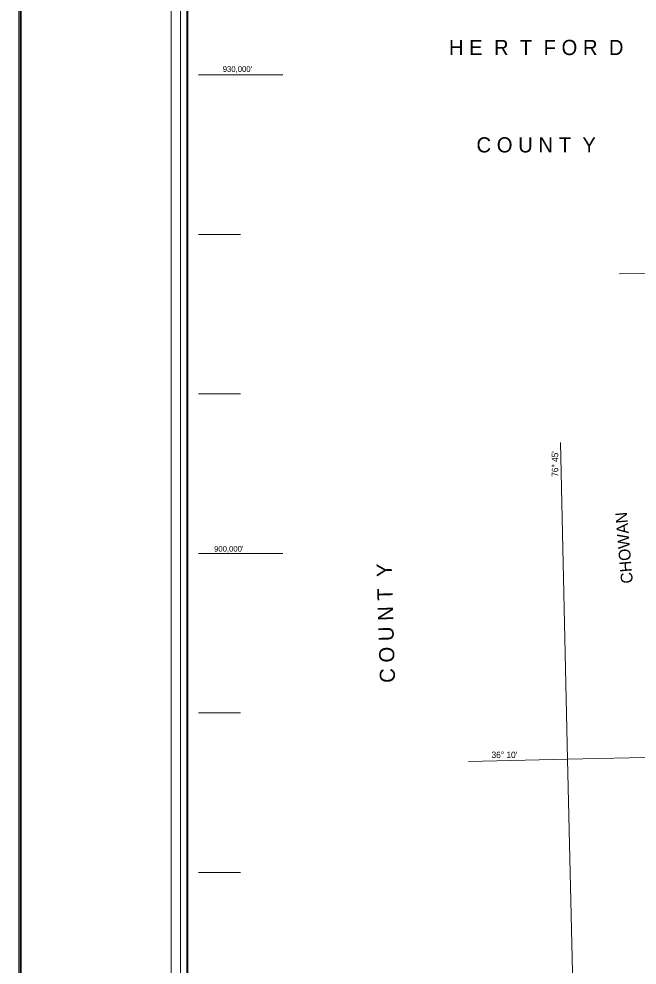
# Model space of a CAD drawing. Extents: x 801532 to 898163, y 241141 to 297538.
# Drawn here: x 801532 to 813355, y 266454 to 284534 of the extents above; entities that cross this region are included whole.
import ezdxf
from ezdxf.enums import TextEntityAlignment as Align

# ---------------------------------------------------------------- set-up
doc = ezdxf.new("R2010")
doc.units = 0
doc.header["$LTSCALE"] = 50
for name, color, linetype, lineweight in [('1', 7, 'Continuous', 25), ('20', 7, 'Continuous', 40), ('52', 7, 'Continuous', 40), ('60', 7, 'Continuous', 13), ('61', 7, 'Continuous', 13)]:
    doc.layers.add(name, color=color, linetype=linetype, lineweight=lineweight)
doc.layers.add('57', color=7, linetype='Continuous')

msp = doc.modelspace()

# ---------------------------------------------------------------- linework, layer by layer
at = {"layer": '1', "lineweight": 13}
msp.add_lwpolyline([(898162.71, 241140.73), (801532.07, 241140.73), (801532.07, 297537.77), (898162.71, 297537.77)], close=True, dxfattribs=at)
at = {"layer": '20'}
for points in [[(801567.38, 297503.31), (898128.02, 297503.31), (898128.02, 241176.27), (801567.38, 241176.27)], [(804755.23, 296394.34), (897202.51, 296394.34), (897202.51, 242267.98), (804755.23, 242267.98)]]:
    msp.add_lwpolyline(points, close=True, dxfattribs=at)
at = {"layer": '20', "lineweight": 13}
msp.add_lwpolyline([(804446.04, 296719.81), (804446.04, 241958.7), (804624.59, 242137.37), (804624.59, 296524.98), (897333.12, 296524.98), (897333.12, 242137.37), (804624.59, 242137.37), (804446.04, 241958.7), (897511.7, 241958.7), (897511.7, 296719.81)], close=True, dxfattribs=at)
at = {"layer": '60'}
for p, q in [((813009.41, 279660.06), (816081.65, 279730.99)), ((812024.46, 270387.84), (811887.31, 276437.7)), ((810131.29, 270345.72), (812024.46, 270387.84)), ((812024.46, 270387.84), (813210.04, 270415.21)), ((812145.77, 265036.47), (812024.46, 270387.84)), ((813210.04, 270415.21), (814083.79, 270435.39))]:
    msp.add_line(p, q, dxfattribs=at)
at = {"layer": '61'}
for p, q in [((804968.46, 283464), (806577.46, 283464)), ((804968.46, 280416), (805772.96, 280416)), ((804968.46, 277368), (805772.96, 277368)), ((804968.46, 274320), (806577.46, 274320)), ((804968.46, 271272), (805772.96, 271272)), ((804968.46, 268224), (805772.96, 268224))]:
    msp.add_line(p, q, dxfattribs=at)

# ---------------------------------------------------------------- texts
at = {"layer": '52'}
for s, p in [('H E  R  T  F O R  D', (811424.96, 283844.17)), ('C O U N T  Y', (811424.96, 281982.75))]:
    msp.add_text(s, height=290, dxfattribs=at).set_placement(p, align=Align.CENTER)
msp.add_text('C O U N T  Y', height=290, rotation=91.668, dxfattribs=at).set_placement((808693.51, 272992.55), align=Align.CENTER)
at = {"layer": '57'}
msp.add_text('CHOWAN', height=225, rotation=94.856, dxfattribs=at).set_placement((813217.16, 274436.96), align=Align.CENTER)
at = {"layer": '60', "width": 0.95}
msp.add_text("76° 45'", height=125, rotation=90, dxfattribs=at).set_placement((811848.22, 275784.28))
msp.add_text("36° 10'", height=125, dxfattribs=at).set_placement((810571.34, 270408.85))
at = {"layer": '61'}
for s, p in [("930,000'", (805431.03, 283521.11)), ("900,000'", (805265.01, 274353.05))]:
    msp.add_text(s, height=110, dxfattribs=at).set_placement(p)

doc.saveas('drawing.dxf')
